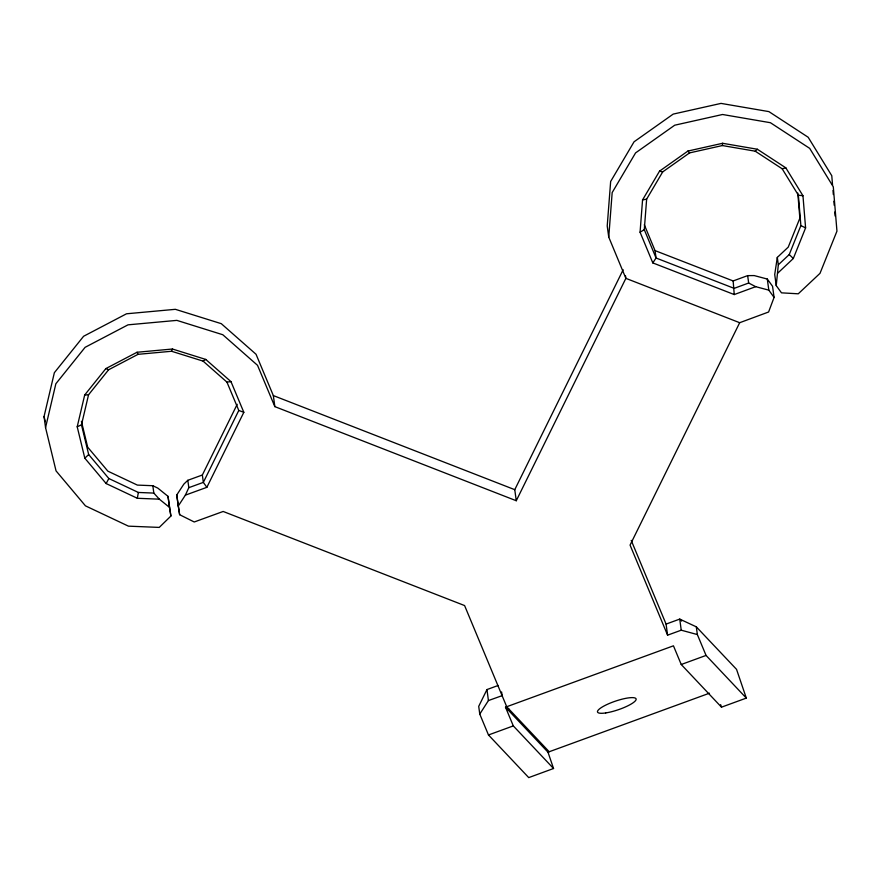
<?xml version="1.0" encoding="UTF-8"?>
<svg xmlns="http://www.w3.org/2000/svg" width="881" height="881" viewBox="0 0 881 881"><rect width="100%" height="100%" fill="white"/><g stroke="black" fill="none" stroke-linecap="round" stroke-linejoin="round"><path stroke-width="1.32" d="M644.297 224.732L655.046 250.611L733.146 280.951L747.65 275.621L754.191 275.577L767.296 279.046L772.56 286.303L774.08 297.404L768.595 312.006L739.677 322.71L625.873 278.352L608.738 237.088L612.174 192.576L635.575 152.898L674.725 125.201L722.552 114.497L770.423 122.712L809.694 148.36L833.294 186.827L836.95 231.152L820.002 273.341L798.263 293.802L781.491 292.844L776.238 285.598L778.319 264.818L777.306 257.417L788.231 247.143L799.86 218.191L797.79 193.06M774.08 297.404L768.816 290.146L755.7 286.677L734.247 294.562L652.81 262.912L640.069 232.21L642.557 199.921L659.539 171.145L687.929 151.047L722.618 143.284L757.341 149.241L785.83 167.853L802.954 195.747L805.597 227.904L793.307 258.507L777.78 273.121M755.7 286.677L748.663 283.021L734.159 288.362L656.059 258.012L644.286 229.666L646.643 199.128L662.699 171.894L689.559 152.898L722.376 145.552L755.226 151.191L782.174 168.789L798.362 195.175L800.873 225.591L789.244 254.543L778.319 264.818M722.376 145.552L722.618 143.284M625.532 275.896L625.873 278.352L516.266 500.738L274.839 406.626L273.341 395.58L256.041 354.272L221.296 323.679L175.363 309.319L126.523 313.79L83.607 336.267L54.358 372.707L44.05 416.537L45.548 427.593L56.043 470.883L85.446 505.848L128.45 526.155L159.252 527.411L170.892 516.057L169.504 507.39L159.34 499.175L137.337 498.283L138.361 492.457L108.848 478.526L88.673 454.541L81.481 424.829L88.552 394.765L108.616 369.756L138.064 354.327L171.575 351.266L203.093 361.122L226.935 382.112L238.795 410.447L243.828 412.319L206.859 487.325L185.373 495.144L178.259 506.024L179.636 514.702L194.238 521.981L223.168 511.465L464.595 605.566L506.718 706.738L549.193 751.757L709.48 693.193M777.306 257.417L774.718 274.498L776.238 285.598M45.548 427.593L55.855 383.764L85.105 347.323L128.02 324.836L176.861 320.376L222.794 334.736L257.538 365.329L274.839 406.626M137.337 498.283L106.138 483.548L84.818 458.197L77.209 426.789L84.686 394.996L105.896 368.566L137.029 352.257L172.445 349.019L205.769 359.437L230.976 381.627L243.828 412.319M171.575 351.266L172.445 349.019M185.373 495.144L188.82 487.667L187.818 480.299L202.344 475.013L237.198 404.302M498.128 685.484L486.962 689.57L478.713 706.353L479.771 714.084L488.481 734.974L528.732 777.604L553.543 768.507L547.982 752.176L505.496 707.179L673.447 645.817L681.233 664.505L721.495 707.168L746.317 698.093L736.538 669.351L696.309 626.832L679.736 619.101L666.08 624.089L667.589 635.168L681.233 630.19L697.356 634.562L706.055 655.431L746.317 698.093M238.795 410.447L203.346 482.381L188.82 487.667M516.266 500.738L514.768 489.682L623.164 269.751M739.677 322.71L630.069 545.097L667.589 635.168M106.138 483.548L108.848 478.526M479.771 714.084L488.426 700.56L502.104 695.66L501.608 691.959M178.259 506.024L176.751 494.979L183.876 484.087L187.818 480.299M652.81 262.912L656.059 258.012L655.046 250.611M84.818 458.197L88.673 454.541M755.226 151.191L757.341 149.241M203.093 361.122L205.769 359.437M640.069 232.21L644.286 229.666M77.209 426.789L81.481 424.829M488.481 734.974L513.304 725.9L553.543 768.507M681.233 664.505L706.055 655.431M507.698 709.513L508.932 709.073M547.982 752.176L549.193 751.757M782.174 168.789L785.83 167.853M642.557 199.921L646.643 199.128M226.935 382.112L230.976 381.627M84.686 394.996L88.552 394.765M170.892 516.057L168.007 496.333L157.842 488.129L152.831 485.717L137.359 485.09L107.856 471.159L87.682 447.174L81.415 421.338M138.361 492.457L153.823 493.085L159.34 499.175M798.362 195.175L802.954 195.747M659.539 171.145L662.699 171.894M273.341 395.58L514.768 489.682M105.896 368.566L108.616 369.756M800.873 225.591L805.597 227.904M789.244 254.543L793.307 258.507M681.608 621.083L679.736 619.101L681.233 630.19M687.929 151.047L689.559 152.898M206.859 487.325L203.346 482.381L202.344 475.013M137.029 352.257L138.064 354.327M505.496 707.179L513.304 725.9M631.214 540.383L666.08 624.089M720.647 704.657L721.495 707.168M44.05 416.537L45.327 421.779M176.751 494.979L179.636 514.702M767.296 279.046L768.816 290.146M747.65 275.621L748.663 283.021M733.146 280.951L734.247 294.562M608.738 237.088L607.218 225.988L610.654 181.475L634.056 141.797L673.205 114.101L721.032 103.396L768.904 111.612L808.174 137.26L831.774 175.715L832.556 185.12M696.309 626.832L697.356 634.562M168.007 496.333L169.504 507.39M152.831 485.717L153.823 493.085M486.962 689.57L488.426 700.56M832.997 190.494L833.327 194.525M833.878 201.242L834.208 205.273M834.77 211.991L835.1 216.021M605.754 712.927A20.362 4.526 -18.8 0 0 636.071 699.679A20.362 4.526 -18.8 0 0 608.606 703.776A20.362 4.526 -18.8 0 0 605.754 712.927"/></g></svg>
